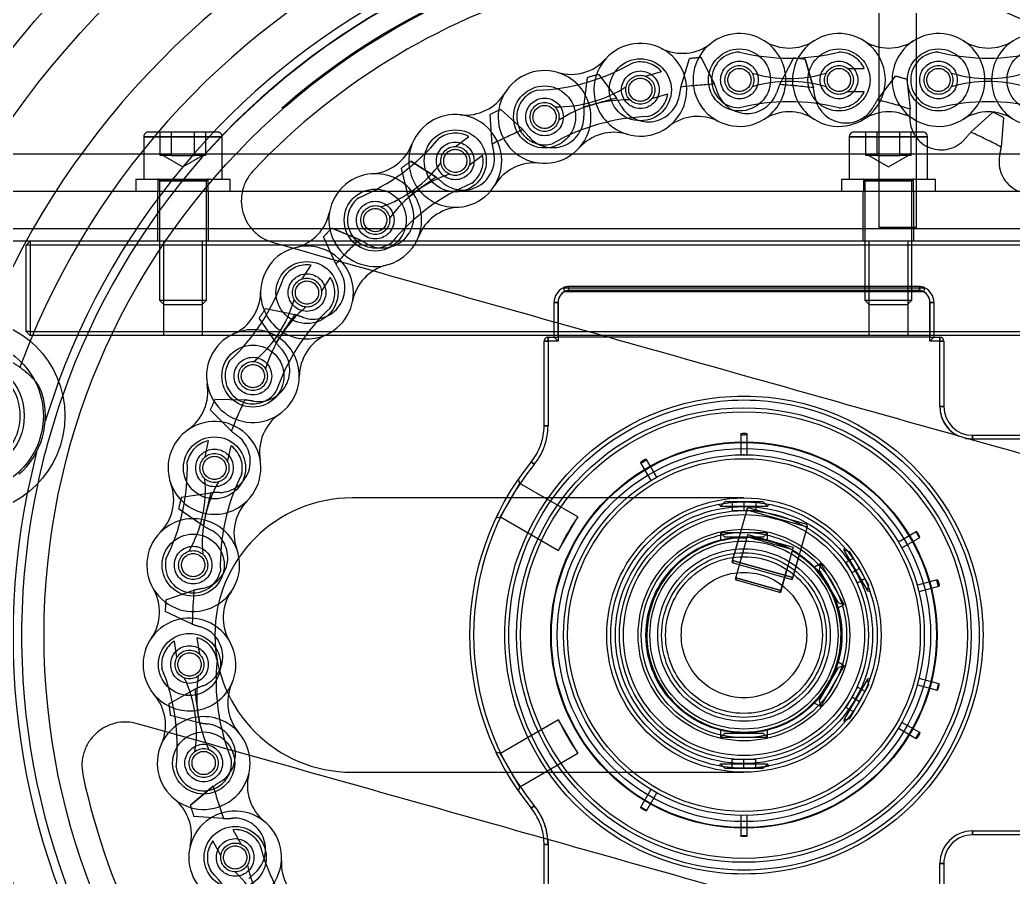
# Model space of a CAD drawing. Header units: metres. Extents: x 0 to 63075, y 0 to 44550.
# Drawn here: x 35601.6 to 35728.3, y 35915.4 to 36024.8 of the extents above; entities that cross this region are included whole.
import ezdxf

# ---------------------------------------------------------------- set-up
doc = ezdxf.new("R2010")
doc.units = ezdxf.units.M
doc.header["$LTSCALE"] = 75
doc.linetypes.add('HIDDEN2', pattern=[4.7625, 3.175, -1.5875])
for name, color, linetype in [('SDM', 7, 'Continuous'), ('SL4', 4, 'Continuous'), ('ST1', 7, 'HIDDEN2')]:
    doc.layers.add(name, color=color, linetype=linetype)

# ---------------------------------------------------------------- blocks, each defined once
blk = doc.blocks.new('A$C6e6623c1')
at = {"layer": 'SL4'}
for p, q in [((226.19, 1686.95), (226.19, 1681.55)), ((231.19, 1686.95), (226.19, 1686.95)), ((226.79, 1687.55), (231.19, 1687.55)), ((231.19, 1687.55), (235.59, 1687.55)), ((236.19, 1686.95), (231.19, 1686.95)), ((236.19, 1681.55), (236.19, 1686.95)), ((226.19, 1684.71), (152.21, 1684.71)), ((273.31, 1684.71), (236.19, 1684.71)), ((225.19, 1681.55), (225.19, 1679.95)), ((225.19, 1681.55), (231.19, 1681.55)), ((231.19, 1681.55), (237.19, 1681.55)), ((237.19, 1679.95), (237.19, 1681.55)), ((277.79, 1679.95), (148.78, 1679.95)), ((281.64, 1675.19), (150.01, 1675.19)), ((282.81, 1673.6), (152.65, 1673.6)), ((283.17, 1673.1), (153.91, 1673.1)), ((189.74, 1667.67), (235.79, 1667.67)), ((189.74, 1667.67), (189.74, 1667.67)), ((235.21, 1667.83), (190.3, 1667.83)), ((235.21, 1667.83), (190.32, 1667.83)), ((190.32, 1667.83), (190.32, 1667.83)), ((235.21, 1667.83), (235.21, 1667.83)), ((235.79, 1667.67), (235.78, 1667.67)), ((235.67, 1667.17), (189.86, 1667.17)), ((188.54, 1665.81), (189.04, 1665.81)), ((188.54, 1663.33), (188.54, 1665.81)), ((189.04, 1665.81), (189.04, 1663.19)), ((236.49, 1660.85), (236.49, 1665.81)), ((236.99, 1665.81), (236.49, 1665.81)), ((236.99, 1665.81), (236.99, 1661.35)), ((236.99, 1661.35), (236.49, 1660.85)), ((236.99, 1662.1), (289.77, 1662.1)), ((290.02, 1661.6), (236.99, 1661.6)), ((236.99, 1661.35), (237.76, 1661.35)), ((237.76, 1661.35), (237.76, 1660.85)), ((237.76, 1660.85), (236.49, 1660.85)), ((237.76, 1652.5), (237.76, 1660.85)), ((238.26, 1660.85), (237.76, 1660.85)), ((238.26, 1660.85), (238.26, 1652.5)), ((238.26, 1652.5), (237.76, 1652.5)), ((241.91, 1648.85), (274.26, 1648.85)), ((241.91, 1648.85), (241.91, 1648.35)), ((274.26, 1648.35), (241.91, 1648.35)), ((187.74, 1597.29), (187.76, 1596.64)), ((187.26, 1585.85), (187.26, 1596.64)), ((187.76, 1596.64), (187.26, 1596.64)), ((187.76, 1596.64), (187.76, 1585.85))]:
    blk.add_line(p, q, dxfattribs=at)
at = {"layer": 'SL4', "flags": 128}
blk.add_lwpolyline([(187.26, 1596.64), (187.24, 1597.26), (187.22, 1597.47)], dxfattribs=at)
at = {"layer": 'SL4'}
for centre, radius in [((212.76, 1623.35), 125), ((212.76, 1623.35), 123.91), ((212.76, 1623.35), 122.78), ((212.76, 1623.35), 119.69), ((212.76, 1623.35), 89.29), ((113.63, 1651.32), 12.5), ((212.76, 1623.35), 22.5)]:
    blk.add_circle(centre, radius, dxfattribs=at)
for centre, radius, start, end in [((212.76, 1623.35), 104.46, 171.1062, 157.3841), ((212.76, 1623.35), 98.5, 170.8826, 157.6077), ((212.76, 1623.35), 93.24, 168.8095, 159.6808), ((212.76, 1623.35), 92.15, 74.2451, 160.5972), ((212.76, 1623.35), 92.15, 167.893, 74.2451), ((212.76, 1623.35), 86.21, 11.9174, 136.5729), ((226.79, 1686.95), 0.6, 90, 180), ((235.59, 1686.95), 0.6, 0, 90), ((190.58, 1665.81), 2.04, 114.2281, 180), ((190.58, 1665.81), 2.04, 97.3733, 114.2281), ((234.95, 1665.81), 2.04, 65.7719, 82.6267), ((234.95, 1665.81), 2.04, 0, 65.7719), ((190.58, 1665.81), 1.54, 117.9755, 180), ((234.95, 1665.81), 1.54, 0, 62.0245), ((237.76, 1660.85), 0.5, 0, 90), ((241.91, 1652.5), 4.15, 180, 244.9826), ((241.91, 1652.5), 3.65, 180, 270), ((212.76, 1623.35), 86.21, 191.9174, 316.5729)]:
    blk.add_arc(centre, radius, start, end, dxfattribs=at)
for points, knots in [([(150.15, 1682.61), (149.85, 1682.24), (149.25, 1681.5), (148.74, 1680.14), (148.57, 1678.71), (148.78, 1677.29), (149.34, 1675.96), (150.21, 1674.83), (151.34, 1673.93), (152.24, 1673.61), (152.68, 1673.45)], [0, 0, 0, 0, 0.125039, 0.250083, 0.37513, 0.500179, 0.625205, 0.750209, 0.875377, 1, 1, 1, 1]), ([(152.68, 1673.45), (158.39, 1671.83), (169.82, 1668.61), (186.98, 1663.77), (204.17, 1658.92), (221.42, 1654.05), (238.67, 1649.19), (255.87, 1644.33), (273.03, 1639.49), (284.45, 1636.27), (290.17, 1634.66)], [0, 0, 0, 0, 0.124879, 0.249755, 0.374717, 0.499956, 0.625212, 0.750198, 0.875098, 1, 1, 1, 1]), ([(189.74, 1667.67), (189.74, 1667.66), (189.74, 1667.65), (189.76, 1667.56), (189.79, 1667.43), (189.82, 1667.3), (189.85, 1667.21), (189.85, 1667.17), (189.86, 1667.17)], [0, 0, 0, 0, 0.2127494, 0.4254248, 0.6401954, 0.859685, 0.9915898, 1, 1, 1, 1]), ([(235.79, 1667.67), (235.78, 1667.66), (235.78, 1667.65), (235.76, 1667.56), (235.73, 1667.43), (235.7, 1667.3), (235.68, 1667.21), (235.67, 1667.17), (235.67, 1667.17)], [0, 0, 0, 0, 0.2127494, 0.4254248, 0.6401954, 0.859685, 0.9915898, 1, 1, 1, 1]), ([(135.36, 1612.04), (134.89, 1612.14), (133.96, 1612.33), (132.53, 1612.15), (131.19, 1611.64), (130.02, 1610.8), (129.1, 1609.7), (128.5, 1608.39), (128.22, 1606.97), (128.35, 1606.02), (128.41, 1605.55)], [0, 0, 0, 0, 0.124882, 0.250059, 0.375242, 0.500121, 0.625145, 0.750171, 0.87515, 1, 1, 1, 1]), ([(272.84, 1573.25), (267.13, 1574.87), (255.71, 1578.09), (238.55, 1582.93), (221.36, 1587.78), (204.11, 1592.65), (186.85, 1597.51), (169.66, 1602.37), (152.5, 1607.21), (141.07, 1610.43), (135.36, 1612.04)], [0, 0, 0, 0, 0.1248794, 0.2497552, 0.3747174, 0.4999557, 0.6252115, 0.7501984, 0.8750981, 1, 1, 1, 1])]:
    blk.add_open_spline(points, degree=3, knots=knots, dxfattribs=at)
at = {"layer": 'ST1'}
for p, q in [((230, 1675.35), (230, 1720.59)), ((234.76, 1675.35), (234.76, 1720.59)), ((204.7, 1693.29), (205.81, 1696.92)), ((207.31, 1697.05), (209.01, 1693.65)), ((209.01, 1693.65), (207.31, 1697.05)), ((217.32, 1693.6), (219.06, 1696.98)), ((220.55, 1696.84), (221.62, 1693.19)), ((221.62, 1693.19), (220.55, 1696.84)), ((225.98, 1695.67), (228.11, 1695.67)), ((192.34, 1690.72), (192.79, 1694.5)), ((194.23, 1694.89), (196.51, 1691.85)), ((200.2, 1694.67), (202.24, 1695.25)), ((229.79, 1691.66), (232.11, 1694.67)), ((233.55, 1694.27), (233.95, 1690.49)), ((201.01, 1691.83), (203.05, 1692.41)), ((225.98, 1692.71), (228.11, 1692.71)), ((180.64, 1686), (180.4, 1689.79)), ((181.76, 1690.43), (184.54, 1687.85)), ((184.54, 1687.85), (181.76, 1690.43)), ((241.71, 1687.52), (244.53, 1690.07)), ((245.88, 1689.42), (245.59, 1685.63)), ((136.19, 1686.95), (136.19, 1681.55)), ((136.21, 1686.95), (146.18, 1686.95)), ((146.18, 1686.95), (136.21, 1686.95)), ((136.79, 1687.55), (141.19, 1687.55)), ((138.3, 1684.55), (138.3, 1687.55)), ((139.74, 1684.55), (139.74, 1687.55)), ((141.19, 1687.55), (145.59, 1687.55)), ((142.64, 1684.55), (142.64, 1687.55)), ((144.09, 1684.55), (144.09, 1687.55)), ((146.19, 1681.55), (146.19, 1686.95)), ((175.94, 1685.71), (177.65, 1686.97)), ((226.19, 1686.95), (236.19, 1686.95)), ((226.21, 1686.95), (236.18, 1686.95)), ((228.3, 1684.55), (228.3, 1687.55)), ((229.74, 1684.55), (229.74, 1687.55)), ((232.64, 1684.55), (232.64, 1687.55)), ((234.09, 1684.55), (234.09, 1687.55)), ((381.19, 1684.71), (81.19, 1684.71)), ((152.21, 1684.71), (103.86, 1684.71)), ((139.02, 1684.55), (138.3, 1684.55)), ((138.68, 1684.55), (141.19, 1683.1)), ((139.74, 1684.55), (139.02, 1684.55)), ((139.74, 1684.55), (141.19, 1684.55)), ((141.19, 1684.55), (142.64, 1684.55)), ((141.19, 1683.1), (143.7, 1684.55)), ((143.37, 1684.55), (142.64, 1684.55)), ((144.09, 1684.55), (143.37, 1684.55)), ((177.7, 1683.33), (179.4, 1684.59)), ((236.19, 1684.71), (226.19, 1684.71)), ((229.02, 1684.55), (228.3, 1684.55)), ((228.68, 1684.55), (231.19, 1683.1)), ((229.74, 1684.55), (229.02, 1684.55)), ((229.74, 1684.55), (231.19, 1684.55)), ((231.19, 1684.55), (232.64, 1684.55)), ((231.19, 1683.1), (233.7, 1684.55)), ((233.37, 1684.55), (232.64, 1684.55)), ((234.09, 1684.55), (233.37, 1684.55)), ((169.97, 1679.25), (169.06, 1682.94)), ((170.28, 1683.82), (173.48, 1681.77)), ((173.48, 1681.77), (170.28, 1683.82)), ((135.19, 1681.55), (141.19, 1681.55)), ((135.19, 1681.55), (135.19, 1679.95)), ((137.99, 1681.55), (137.99, 1679.95)), ((138.19, 1681.3), (138.19, 1666.1)), ((144.15, 1681.3), (138.24, 1681.3)), ((138.24, 1681.3), (144.15, 1681.3)), ((141.19, 1681.55), (147.19, 1681.55)), ((144.19, 1666.1), (144.19, 1681.3)), ((144.39, 1679.95), (144.39, 1681.55)), ((147.19, 1679.95), (147.19, 1681.55)), ((227.99, 1681.55), (227.99, 1679.95)), ((228.19, 1681.3), (228.19, 1666.1)), ((234.15, 1681.3), (228.24, 1681.3)), ((228.24, 1681.3), (234.15, 1681.3)), ((234.19, 1666.1), (234.19, 1681.3)), ((234.39, 1679.95), (234.39, 1681.55)), ((148.78, 1679.95), (101.31, 1679.95)), ((137.94, 1679.95), (137.94, 1673.6)), ((144.44, 1673.6), (144.44, 1679.95)), ((227.94, 1679.95), (227.94, 1673.6)), ((234.44, 1673.6), (234.44, 1679.95)), ((160.16, 1675.26), (163.68, 1673.82)), ((163.68, 1673.82), (160.16, 1675.26)), ((234.76, 1675.35), (230, 1675.35)), ((378.19, 1675.19), (91.19, 1675.19)), ((150.01, 1675.19), (99.02, 1675.19)), ((160.68, 1670.71), (159.12, 1674.18)), ((152.65, 1673.6), (98.31, 1673.6)), ((121.69, 1673.6), (121.19, 1673.1)), ((121.69, 1673.1), (121.19, 1673.1)), ((121.19, 1662.1), (121.19, 1673.1)), ((121.69, 1673.6), (121.69, 1673.1)), ((153.91, 1673.1), (121.69, 1673.1)), ((121.69, 1673.1), (121.69, 1662.1)), ((138.69, 1673.6), (138.69, 1661.6)), ((143.69, 1661.6), (143.69, 1673.6)), ((228.69, 1673.6), (228.69, 1661.6)), ((233.69, 1661.6), (233.69, 1673.6)), ((156.38, 1668.79), (157.53, 1670.57)), ((158.86, 1667.19), (160.01, 1668.97)), ((235.21, 1667.83), (190.32, 1667.83)), ((235.67, 1667.17), (189.86, 1667.17)), ((190.38, 1667.33), (235.14, 1667.33)), ((235.14, 1667.33), (190.38, 1667.33)), ((190.38, 1667.33), (235.14, 1667.33)), ((138.19, 1666.1), (141.19, 1666.1)), ((138.19, 1666.1), (138.75, 1665.55)), ((138.75, 1665.55), (141.19, 1665.55)), ((141.19, 1666.1), (144.19, 1666.1)), ((141.19, 1665.55), (143.64, 1665.55)), ((143.64, 1665.55), (144.19, 1666.1)), ((188.54, 1665.81), (189.04, 1665.81)), ((188.54, 1665.81), (189.04, 1665.81)), ((189.04, 1665.81), (188.54, 1665.81)), ((189.04, 1665.81), (188.54, 1665.81)), ((188.54, 1665.81), (189.04, 1665.81)), ((189.04, 1665.81), (188.54, 1665.81)), ((189.04, 1665.81), (188.54, 1665.81)), ((189.04, 1665.81), (189.04, 1660.85)), ((189.04, 1661.35), (189.04, 1665.81)), ((228.19, 1666.1), (231.19, 1666.1)), ((228.19, 1666.1), (228.75, 1665.55)), ((228.75, 1665.55), (231.19, 1665.55)), ((231.19, 1666.1), (234.19, 1666.1)), ((231.19, 1665.55), (233.64, 1665.55)), ((233.64, 1665.55), (234.19, 1666.1)), ((236.49, 1660.85), (236.49, 1665.81)), ((236.99, 1665.81), (236.49, 1665.81)), ((236.99, 1665.81), (236.49, 1665.81)), ((236.49, 1665.81), (236.49, 1661.35)), ((236.49, 1665.81), (236.99, 1665.81)), ((236.49, 1665.81), (236.99, 1665.81)), ((236.99, 1665.81), (236.49, 1665.81)), ((236.49, 1665.81), (236.99, 1665.81)), ((236.49, 1665.81), (236.99, 1665.81)), ((151.74, 1665.03), (155.46, 1664.24)), ((153.06, 1660.65), (150.91, 1663.79)), ((188.54, 1661.35), (188.54, 1663.33)), ((189.04, 1663.19), (189.04, 1660.85)), ((121.19, 1662.1), (121.69, 1661.6)), ((121.69, 1662.1), (121.19, 1662.1)), ((121.69, 1662.1), (236.99, 1662.1)), ((121.69, 1662.1), (121.69, 1661.6)), ((236.99, 1661.6), (121.69, 1661.6)), ((187.76, 1661.35), (187.76, 1660.85)), ((187.76, 1660.85), (187.76, 1661.35)), ((187.76, 1661.35), (188.54, 1661.35)), ((187.76, 1661.35), (187.76, 1660.85)), ((187.76, 1660.85), (187.76, 1661.35)), ((188.54, 1661.35), (189.04, 1660.85)), ((188.54, 1661.35), (189.04, 1661.35)), ((236.49, 1661.35), (189.04, 1661.35)), ((236.49, 1661.35), (236.99, 1661.35)), ((237.76, 1661.35), (237.76, 1660.85)), ((237.76, 1660.85), (237.76, 1661.35)), ((237.76, 1660.85), (237.76, 1661.35)), ((121.69, 1660.87), (120.38, 1657.53)), ((187.26, 1660.85), (187.76, 1660.85)), ((187.76, 1660.85), (187.26, 1660.85)), ((187.26, 1660.85), (187.76, 1660.85)), ((187.26, 1650.06), (187.26, 1660.85)), ((187.76, 1660.85), (187.26, 1660.85)), ((187.76, 1660.85), (187.76, 1650.06)), ((189.04, 1660.85), (187.76, 1660.85)), ((237.76, 1660.85), (236.49, 1660.85)), ((237.76, 1652.5), (237.76, 1660.85)), ((238.26, 1660.85), (237.76, 1660.85)), ((237.76, 1660.85), (238.26, 1660.85)), ((237.76, 1660.85), (238.26, 1660.85)), ((125.33, 1655.73), (123.61, 1650.64)), ((145.28, 1653.47), (149.08, 1653.36)), ((238.26, 1652.5), (237.76, 1652.5)), ((237.76, 1652.5), (238.26, 1652.5)), ((237.76, 1652.5), (238.26, 1652.5)), ((147.36, 1649.39), (144.68, 1652.09)), ((187.26, 1650.06), (187.76, 1650.06)), ((187.76, 1650.06), (187.26, 1650.06)), ((187.26, 1650.06), (187.76, 1650.06)), ((187.76, 1650.06), (187.26, 1650.06)), ((212.34, 1648.99), (212.34, 1646.33)), ((213.19, 1646.36), (213.19, 1648.99)), ((241.91, 1648.85), (241.91, 1648.35)), ((241.91, 1648.35), (241.91, 1648.85)), ((241.91, 1648.35), (241.91, 1648.85)), ((144.01, 1646.08), (144.46, 1648.16)), ((146.89, 1645.45), (147.35, 1647.52)), ((274.26, 1648.35), (241.91, 1648.35)), ((122.49, 1646.68), (121.3, 1641.44)), ((212.79, 1646.36), (212.67, 1646.36)), ((185.62, 1645.45), (186.01, 1645.14)), ((186.01, 1645.14), (185.62, 1645.45)), ((185.62, 1645.45), (186.01, 1645.14)), ((186.01, 1645.14), (185.62, 1645.45)), ((199.58, 1645.34), (200.89, 1643.06)), ((201.63, 1643.49), (200.31, 1645.77)), ((182.92, 1640.58), (184.15, 1642.71)), ((184.15, 1642.71), (184, 1643.26)), ((191.58, 1638.42), (184.15, 1642.71)), ((140.98, 1640.93), (144.74, 1641.5)), ((212.76, 1640.85), (162.76, 1640.85)), ((181.69, 1638.45), (182.92, 1640.58)), ((209.54, 1640.03), (209.76, 1639.81)), ((210.3, 1640.35), (209.76, 1639.81)), ((209.76, 1639.81), (215.76, 1639.81)), ((215.22, 1640.35), (210.3, 1640.35)), ((211.26, 1640.35), (211.26, 1639.23)), ((212.76, 1640.35), (212.76, 1639.23)), ((214.26, 1640.35), (214.26, 1639.23)), ((215.76, 1639.81), (215.22, 1640.35)), ((215.76, 1639.81), (215.97, 1640.02)), ((143.76, 1637.3), (140.64, 1639.47)), ((213.12, 1639.35), (211.22, 1632.62)), ((211.26, 1639.23), (212.76, 1639.23)), ((212.76, 1639.23), (214.26, 1639.23)), ((213.12, 1639.35), (213.13, 1639.4)), ((213.12, 1639.35), (220.82, 1637.18)), ((213.44, 1639.57), (220.66, 1637.54)), ((181.14, 1638.3), (181.69, 1638.45)), ((181.69, 1638.45), (189.12, 1634.16)), ((189.12, 1634.16), (191.58, 1638.42)), ((215.76, 1636.39), (209.76, 1636.39)), ((209.76, 1636.39), (210.3, 1635.85)), ((209.76, 1636.39), (209.76, 1635.48)), ((213.27, 1636.19), (213.19, 1635.91)), ((213.27, 1636.19), (219.04, 1634.57)), ((215.22, 1635.85), (215.76, 1636.39)), ((215.76, 1635.49), (215.76, 1636.39)), ((220.82, 1637.18), (218.92, 1630.44)), ((220.83, 1637.23), (220.82, 1637.18)), ((234.75, 1636.54), (232.47, 1635.22)), ((215.22, 1635.85), (210.3, 1635.85)), ((211.29, 1632.86), (212.13, 1635.83)), ((212.47, 1633.35), (213.14, 1635.72)), ((213.14, 1635.72), (213.19, 1635.91)), ((213.19, 1635.91), (214.08, 1635.65)), ((232.9, 1634.49), (235.18, 1635.8)), ((218.07, 1634.53), (218.96, 1634.28)), ((218.91, 1634.09), (218.24, 1631.72)), ((218.96, 1634.28), (218.91, 1634.09)), ((219.04, 1634.57), (218.96, 1634.28)), ((218.99, 1630.69), (219.83, 1633.66)), ((225.59, 1634.47), (225.52, 1634.18)), ((225.52, 1634.18), (228.52, 1628.98)), ((226.26, 1633.98), (225.52, 1634.18)), ((228.71, 1629.72), (226.26, 1633.98)), ((211.22, 1632.62), (218.92, 1630.44)), ((218.99, 1630.69), (211.29, 1632.86)), ((211.29, 1632.86), (218.99, 1630.69)), ((218.99, 1630.69), (211.29, 1632.86)), ((211.29, 1632.86), (218.99, 1630.69)), ((212.42, 1633.18), (211.64, 1630.42)), ((211.71, 1630.66), (212.47, 1633.35)), ((222.56, 1632.47), (221.78, 1632.02)), ((222.56, 1632.47), (222.36, 1631.73)), ((225.56, 1627.27), (222.56, 1632.47)), ((226.73, 1633.15), (225.76, 1632.59)), ((225.76, 1632.59), (226.51, 1631.29)), ((218.19, 1631.55), (217.41, 1628.79)), ((217.48, 1629.03), (218.24, 1631.72)), ((224.82, 1627.47), (222.36, 1631.73)), ((227.48, 1631.85), (226.51, 1631.29)), ((226.51, 1631.29), (227.26, 1629.99)), ((211.64, 1630.42), (217.41, 1628.79)), ((217.48, 1629.03), (211.71, 1630.66)), ((211.71, 1630.66), (217.48, 1629.03)), ((228.23, 1630.55), (227.26, 1629.99)), ((228.52, 1628.98), (228.71, 1629.72)), ((237.42, 1630.4), (234.88, 1629.72)), ((139, 1627.83), (142.59, 1629.06)), ((228.52, 1628.98), (228.81, 1628.9)), ((235.1, 1628.89), (237.64, 1629.58)), ((224.77, 1626.82), (225.56, 1627.27)), ((224.82, 1627.47), (225.56, 1627.27)), ((142.38, 1624.75), (138.92, 1626.34)), ((140.4, 1620.47), (140.1, 1622.58)), ((143.33, 1620.89), (143.02, 1623)), ((225.56, 1619.43), (224.77, 1619.88)), ((222.36, 1614.97), (224.82, 1619.23)), ((222.56, 1614.23), (225.56, 1619.43)), ((225.56, 1619.43), (224.82, 1619.23)), ((228.52, 1617.72), (225.52, 1612.52)), ((226.26, 1612.72), (228.71, 1616.98)), ((228.81, 1617.8), (228.52, 1617.72)), ((228.71, 1616.98), (228.52, 1617.72)), ((234.88, 1616.98), (237.42, 1616.3)), ((237.64, 1617.12), (235.1, 1617.81)), ((139.38, 1614.59), (142.7, 1616.44)), ((227.26, 1616.71), (226.51, 1615.41)), ((228.23, 1616.15), (227.26, 1616.71)), ((221.78, 1614.68), (222.56, 1614.23)), ((222.36, 1614.97), (222.56, 1614.23)), ((226.51, 1615.41), (225.76, 1614.11)), ((227.48, 1614.85), (226.51, 1615.41)), ((226.73, 1613.55), (225.76, 1614.11)), ((143.26, 1612.16), (139.58, 1613.1)), ((189.12, 1612.54), (181.69, 1608.25)), ((191.58, 1608.28), (189.12, 1612.54)), ((225.52, 1612.52), (226.26, 1612.72)), ((225.52, 1612.52), (225.59, 1612.23)), ((235.18, 1610.9), (232.9, 1612.21)), ((209.76, 1611.22), (209.76, 1610.31)), ((210.3, 1610.85), (209.76, 1610.31)), ((210.3, 1610.85), (215.22, 1610.85)), ((215.76, 1610.31), (215.22, 1610.85)), ((215.76, 1610.31), (215.76, 1611.21)), ((232.47, 1611.48), (234.75, 1610.16)), ((209.76, 1610.31), (215.76, 1610.31)), ((181.69, 1608.25), (181.14, 1608.4)), ((184.15, 1603.99), (181.69, 1608.25)), ((184.15, 1603.99), (191.58, 1608.28)), ((209.76, 1606.89), (209.54, 1606.67)), ((215.76, 1606.89), (209.76, 1606.89)), ((209.76, 1606.89), (210.3, 1606.35)), ((212.76, 1607.47), (211.26, 1607.47)), ((211.26, 1606.35), (211.26, 1607.47)), ((214.26, 1607.47), (212.76, 1607.47)), ((212.76, 1606.35), (212.76, 1607.47)), ((214.26, 1606.35), (214.26, 1607.47)), ((215.22, 1606.35), (215.76, 1606.89)), ((215.97, 1606.68), (215.76, 1606.89)), ((162.76, 1605.85), (212.76, 1605.85)), ((210.3, 1606.35), (215.22, 1606.35)), ((142.13, 1601.63), (145.06, 1604.05)), ((145.06, 1604.05), (142.13, 1601.63)), ((184, 1603.44), (184.15, 1603.99)), ((200.89, 1603.64), (199.58, 1601.36)), ((200.31, 1600.93), (201.63, 1603.21)), ((186.01, 1601.56), (185.62, 1601.25)), ((185.62, 1601.25), (186.01, 1601.56)), ((186.01, 1601.56), (185.62, 1601.25)), ((185.62, 1601.25), (186.01, 1601.56)), ((146.37, 1599.93), (142.58, 1600.2)), ((212.34, 1600.37), (212.34, 1597.71)), ((213.19, 1597.71), (213.19, 1600.34)), ((148.62, 1596.65), (147.59, 1598.51)), ((241.91, 1598.35), (274.26, 1598.35)), ((241.91, 1598.35), (241.91, 1597.85)), ((241.91, 1597.85), (241.91, 1598.35)), ((241.91, 1598.35), (241.91, 1597.85)), ((241.91, 1597.85), (241.91, 1598.35)), ((146.03, 1595.23), (145.01, 1597.09)), ((274.26, 1597.85), (241.91, 1597.85)), ((187.76, 1596.64), (187.26, 1596.64)), ((187.26, 1596.64), (187.76, 1596.64)), ((187.26, 1596.64), (187.76, 1596.64)), ((187.76, 1596.64), (187.76, 1585.85)), ((237.76, 1585.85), (237.76, 1594.2)), ((237.76, 1594.2), (238.26, 1594.2)), ((238.26, 1594.2), (237.76, 1594.2)), ((237.76, 1594.2), (238.26, 1594.2)), ((238.26, 1594.2), (237.76, 1594.2)), ((238.26, 1594.2), (238.26, 1585.85))]:
    blk.add_line(p, q, dxfattribs=at)
at = {"layer": 'ST1', "flags": 128}
for points in [[(241.91, 1648.35), (241.1, 1648.43), (240.9, 1648.48)], [(241.91, 1648.35), (241.1, 1648.43), (240.9, 1648.48)], [(241.08, 1648.44), (241.1, 1648.43), (241.91, 1648.35)], [(241.08, 1648.44), (241.1, 1648.43), (241.91, 1648.35)]]:
    blk.add_lwpolyline(points, dxfattribs=at)
at = {"layer": 'ST1'}
for centre, radius in [((212.76, 1623.35), 114.33), ((212.76, 1623.35), 92.13), ((212.76, 1623.35), 89.45), ((212.18, 1694.19), 3.96), ((224.88, 1694.19), 3.96), ((237.58, 1694.19), 3.96), ((250.28, 1694.19), 3.96), ((199.54, 1692.94), 3.96), ((212.18, 1694.19), 2.4), ((212.18, 1694.19), 1.84), ((212.18, 1694.19), 1.48), ((224.88, 1694.19), 2.4), ((224.88, 1694.19), 1.84), ((224.88, 1694.19), 1.48), ((237.58, 1694.19), 2.4), ((237.58, 1694.19), 1.84), ((237.58, 1694.19), 1.48), ((199.54, 1692.94), 2.4), ((199.54, 1692.94), 1.85), ((199.54, 1692.94), 1.48), ((187.32, 1689.47), 3.96), ((187.32, 1689.47), 2.4), ((187.32, 1689.47), 1.85), ((187.32, 1689.47), 1.48), ((175.93, 1683.86), 3.96), ((175.93, 1683.86), 2.4), ((175.93, 1683.86), 1.85), ((175.93, 1683.86), 1.48), ((165.72, 1676.31), 3.96), ((165.72, 1676.31), 2.4), ((165.72, 1676.31), 1.84), ((165.72, 1676.31), 1.48), ((157.01, 1667.06), 3.96), ((157.01, 1667.06), 2.4), ((157.01, 1667.06), 1.85), ((157.01, 1667.06), 1.48), ((113.63, 1651.32), 9.75), ((150.11, 1656.4), 3.96), ((150.11, 1656.4), 2.4), ((113.63, 1651.32), 7.31), ((150.11, 1656.4), 1.85), ((150.11, 1656.4), 1.48), ((212.76, 1623.35), 30.5), ((212.76, 1623.35), 30.5), ((212.76, 1623.35), 30.5), ((212.76, 1623.35), 30.5), ((212.76, 1623.35), 30), ((212.76, 1623.35), 29), ((212.76, 1623.35), 28.5), ((145.21, 1644.68), 3.96), ((212.76, 1623.35), 24.65), ((212.76, 1623.35), 24.57), ((145.21, 1644.68), 2.4), ((145.21, 1644.68), 1.85), ((145.21, 1644.68), 1.48), ((212.76, 1623.35), 23.81), ((212.76, 1623.35), 23.81), ((212.76, 1623.35), 23.81), ((212.76, 1623.35), 23.81), ((212.76, 1623.35), 23.01), ((212.76, 1623.35), 17.5), ((212.76, 1623.35), 17), ((212.76, 1623.35), 16.4), ((212.76, 1623.35), 15.88), ((212.76, 1623.35), 15.38), ((142.49, 1632.28), 3.96), ((212.76, 1623.35), 13.5), ((212.76, 1623.35), 13.5), ((212.76, 1623.35), 13.1), ((212.76, 1623.35), 13.1), ((212.76, 1623.35), 13.1), ((212.76, 1623.35), 13.1), ((212.76, 1623.35), 12.5), ((212.76, 1623.35), 12), ((142.49, 1632.28), 2.4), ((142.49, 1632.28), 1.85), ((142.49, 1632.28), 1.48), ((212.76, 1623.35), 11), ((212.76, 1623.35), 10.5), ((212.76, 1623.35), 10), ((212.76, 1623.35), 8), ((142.02, 1619.59), 3.96), ((142.02, 1619.59), 2.4), ((142.02, 1619.59), 1.84), ((142.02, 1619.59), 1.48), ((143.83, 1607.02), 3.96), ((143.83, 1607.02), 2.4), ((143.83, 1607.02), 1.85), ((143.83, 1607.02), 1.48), ((147.85, 1594.97), 3.96), ((147.85, 1594.97), 2.4), ((147.85, 1594.97), 1.84), ((147.85, 1594.97), 1.48)]:
    blk.add_circle(centre, radius, dxfattribs=at)
for centre, radius, start, end in [((212.18, 1694.19), 5.92, 57.5776, 302.4442), ((224.88, 1694.19), 5.92, 237.5776, 122.4442), ((237.58, 1694.19), 5.92, 57.5667, 302.4333), ((250.28, 1694.19), 5.92, 237.5667, 122.4333), ((199.54, 1692.94), 5.92, 253.4684, 138.3351), ((204.88, 1703.51), 5.92, 243.1828, 308.0494), ((218.53, 1704.18), 5.92, 237.5776, 302.4442), ((212.18, 1694.19), 5.92, 302.4442, 57.5776), ((224.88, 1694.19), 5.92, 122.4442, 237.5776), ((231.23, 1704.18), 5.92, 237.5667, 302.4333), ((243.93, 1704.18), 5.92, 237.5667, 302.4333), ((237.58, 1694.19), 5.92, 302.4332, 57.5668), ((250.28, 1694.19), 5.92, 122.4332, 237.5668), ((190.69, 1700.82), 5.92, 253.4684, 318.3351), ((199.54, 1692.94), 5.92, 138.3351, 253.4684), ((212.76, 1623.35), 73.9, 94.2351, 95.398), ((212.18, 1694.19), 3.55, 90.0109, 270.0109), ((218.52, 1723.29), 26.32, 256.0511, 283.9708), ((212.76, 1623.35), 73.9, 83.9493, 85.1123), ((224.88, 1694.19), 3.55, 24.5643, 90.0109), ((237.58, 1694.19), 3.55, 90, 270), ((243.93, 1723.29), 26.32, 256.0401, 283.9599), ((185.46, 1719.19), 26.32, 271.9419, 299.8616), ((199.54, 1692.94), 3.55, 40.4551, 105.9017), ((187.32, 1689.47), 5.92, 73.4684, 318.3351), ((187.32, 1689.47), 5.92, 318.335, 73.4685), ((212.76, 1623.35), 73.9, 104.5208, 105.6838), ((218.52, 1710.54), 16.17, 253.0039, 287.0179), ((212.76, 1623.35), 73.9, 73.6636, 74.8266), ((243.93, 1710.54), 16.17, 252.993, 287.007), ((188.95, 1706.93), 16.17, 268.8947, 302.9087), ((225.18, 1689.03), 20.92, 168.2486, 171.4259), ((212.76, 1623.35), 70.4, 93.0582, 96.5749), ((189.53, 1686.02), 20.92, 18.2072, 21.3845), ((218.53, 1677.84), 16.17, 73.0039, 107.0179), ((236.71, 1685.75), 20.92, 157.9629, 161.1402), ((212.76, 1623.35), 70.4, 82.7725, 86.2892), ((201.09, 1689.16), 20.92, 7.9215, 11.0988), ((243.93, 1677.84), 16.17, 72.993, 107.007), ((177.22, 1695.63), 5.92, 263.7541, 328.6207), ((187.32, 1689.47), 3.55, 105.9017, 285.9017), ((212.76, 1623.35), 70.4, 103.3439, 106.8606), ((178.71, 1680.87), 20.92, 28.4929, 31.6702), ((200.56, 1692.85), 4, 210.0294, 349.8894), ((199.54, 1692.94), 3.55, 285.9017, 351.3484), ((213.16, 1693.91), 4, 199.7437, 339.6037), ((225.76, 1692.7), 4, 189.458, 329.3179), ((224.88, 1694.19), 3.55, 270.0109, 335.4575), ((197.91, 1675.48), 16.17, 88.8947, 122.9087), ((213.26, 1690.19), 20.92, 178.5343, 181.7116), ((218.53, 1665.09), 26.32, 76.0511, 103.9708), ((247.47, 1680.47), 20.92, 147.6772, 150.8545), ((212.76, 1623.35), 70.4, 72.4868, 76.0035), ((213.03, 1690.19), 20.92, 357.6358, 0.8131), ((243.93, 1665.09), 26.32, 76.0401, 103.9599), ((175.93, 1683.86), 5.92, 274.0397, 158.9063), ((212.76, 1623.35), 73.9, 114.8065, 115.9695), ((188.35, 1689.55), 4, 220.3152, 0.1751), ((201.4, 1663.22), 26.32, 91.9419, 119.8616), ((206.84, 1683.62), 5.92, 63.1828, 128.0494), ((218.53, 1684.2), 5.92, 57.5776, 122.4442), ((231.23, 1684.2), 5.92, 57.5667, 122.4333), ((237.93, 1689.27), 4, 179.1723, 319.0322), ((243.93, 1684.2), 5.92, 57.5667, 122.4333), ((212.76, 1623.35), 73.9, 63.3779, 64.5409), ((136.79, 1686.95), 0.6, 90, 180), ((145.59, 1686.95), 0.6, 0, 90), ((153.53, 1703.48), 26.32, 292.5132, 320.4329), ((175.93, 1683.86), 3.55, 61.0264, 126.473), ((212.76, 1623.35), 70.4, 113.6296, 117.1463), ((168.99, 1673.86), 20.92, 38.7786, 41.9559), ((196.17, 1681.59), 5.92, 73.4684, 138.3351), ((257.11, 1673.36), 20.92, 137.3915, 140.5688), ((212.76, 1623.35), 70.4, 62.201, 65.7178), ((164.88, 1688.12), 5.92, 274.0397, 338.9063), ((175.93, 1683.86), 5.92, 158.9063, 274.0398), ((201.31, 1689.2), 20.92, 188.8201, 191.9973), ((224.96, 1689.07), 20.92, 347.3501, 350.5273), ((176.92, 1684.13), 4, 230.6009, 10.4608), ((175.93, 1683.86), 3.55, 306.473, 11.9197), ((249.3, 1683.72), 4, 168.8866, 308.7465), ((161.1, 1693.24), 16.17, 289.466, 323.48), ((212.76, 1623.35), 73.9, 125.0922, 126.2552), ((186.04, 1677.7), 5.92, 83.7541, 148.6207), ((165.72, 1676.31), 5.92, 94.0397, 338.9063), ((165.72, 1676.31), 5.92, 338.9063, 94.0397), ((180.54, 1666.94), 16.17, 109.466, 143.48), ((212.76, 1623.35), 70.4, 123.9153, 127.4321), ((160.67, 1665.23), 20.92, 49.0643, 52.2416), ((137.94, 1681.3), 0.25, 0, 90), ((144.44, 1681.3), 0.25, 90, 180), ((188.12, 1656.69), 26.32, 112.5132, 140.4329), ((227.94, 1681.3), 0.25, 0, 90), ((234.44, 1681.3), 0.25, 90, 180), ((165.72, 1676.31), 3.55, 126.473, 306.473), ((189.74, 1686.1), 20.92, 199.1058, 202.283), ((166.64, 1676.75), 4, 240.8866, 20.7465), ((176.76, 1672.05), 5.92, 94.0397, 158.9063), ((154.09, 1678.53), 5.92, 284.3253, 349.192), ((212.76, 1623.35), 73.9, 135.3779, 136.5409), ((157.01, 1667.06), 5.92, 294.611, 179.4776), ((212.76, 1623.35), 70.4, 134.201, 137.7178), ((154.03, 1655.26), 20.92, 59.3501, 62.5273), ((157.01, 1667.06), 3.55, 81.5976, 147.0443), ((178.91, 1680.98), 20.92, 209.3915, 212.5688), ((168.64, 1664.84), 5.92, 104.3253, 169.192), ((129.15, 1677.56), 26.32, 313.0844, 341.0041), ((157.85, 1667.66), 4, 251.1723, 31.0322), ((157.01, 1667.06), 3.55, 327.0443, 32.4909), ((145.18, 1667.17), 5.92, 294.611, 359.4776), ((157.01, 1667.06), 5.92, 179.4776, 294.6109), ((190.58, 1665.81), 1.54, 97.2757, 180), ((190.58, 1665.81), 1.54, 97.2757, 180), ((190.58, 1665.81), 1.54, 97.2856, 180), ((190.58, 1665.81), 1.54, 97.2757, 180), ((190.58, 1665.81), 1.54, 117.9755, 180), ((190.58, 1665.81), 1.54, 117.9755, 180), ((190.58, 1665.81), 1.54, 117.9755, 180), ((234.95, 1665.81), 1.54, 0, 82.7243), ((234.95, 1665.81), 1.54, 0, 82.7243), ((234.95, 1665.81), 1.54, 0, 82.7144), ((234.95, 1665.81), 1.54, 0, 82.7243), ((234.95, 1665.81), 1.54, 0, 62.0245), ((234.95, 1665.81), 1.54, 0, 62.0245), ((234.95, 1665.81), 1.54, 0, 62.0245), ((139.84, 1670.63), 16.17, 310.0373, 344.0513), ((167.28, 1652.84), 16.17, 130.0373, 164.0513), ((177.98, 1645.9), 26.32, 133.0844, 161.0041), ((212.76, 1623.35), 73.9, 145.6636, 146.8266), ((212.76, 1623.35), 70.4, 144.4868, 148.0035), ((149.28, 1644.26), 20.92, 69.6358, 72.8131), ((150.11, 1656.4), 5.92, 114.611, 359.4776), ((150.11, 1656.4), 5.92, 359.4776, 114.6109), ((161.95, 1656.29), 5.92, 114.611, 179.4776), ((187.76, 1660.85), 0.5, 90, 180), ((169.16, 1674.01), 20.92, 219.6772, 222.8545), ((150.82, 1657.14), 4, 261.458, 41.3179), ((113.63, 1651.32), 6.8, 243.6525, 84.8377), ((150.11, 1656.4), 3.55, 147.0443, 327.0443), ((138.44, 1654.4), 5.92, 304.8966, 9.7632), ((113.63, 1651.32), 10, 311.5054, 16.9848), ((212.76, 1623.35), 92.15, 160.5972, 167.893), ((212.76, 1623.35), 73.9, 155.9493, 157.1123), ((212.76, 1623.35), 70.4, 154.7725, 158.2892), ((146.56, 1632.59), 20.92, 79.9215, 83.0988), ((241.91, 1652.5), 4.15, 180, 244.9826), ((241.91, 1652.5), 4.15, 180, 245.8988), ((241.91, 1652.5), 4.15, 180, 245.8988), ((156.88, 1646.69), 5.92, 124.8966, 189.7632), ((145.21, 1644.68), 5.92, 315.1822, 200.0489), ((179.96, 1650.06), 7.3, 320.8426, 0), ((179.96, 1650.06), 7.8, 320.8426, 0), ((179.96, 1650.06), 7.8, 320.8426, 0), ((179.96, 1650.06), 7.8, 320.8426, 0), ((179.96, 1650.06), 7.8, 320.8426, 0), ((145.78, 1645.54), 4, 271.7437, 51.6037), ((160.81, 1665.41), 20.92, 229.9629, 233.1402), ((145.21, 1644.68), 3.55, 102.1689, 167.6156), ((145.21, 1644.68), 3.55, 347.6156, 53.0622), ((115.43, 1644.72), 26.32, 333.6557, 1.5754), ((212.76, 1623.35), 35, 140.8426, 219.1574), ((212.76, 1623.35), 34.5, 140.8426, 219.1574), ((212.76, 1623.35), 34.5, 140.8426, 219.1574), ((212.76, 1623.35), 34.5, 140.8426, 219.1574), ((212.76, 1623.35), 34.5, 140.8426, 219.1574), ((172.27, 1632.24), 26.32, 153.6557, 181.5754), ((134.09, 1640.63), 5.92, 315.1822, 20.0489), ((145.21, 1644.68), 5.92, 200.0489, 315.1822), ((127.88, 1641.99), 16.17, 330.6086, 4.6226), ((159.82, 1634.97), 16.17, 150.6086, 184.6226), ((212.76, 1623.35), 70.4, 165.0582, 168.5749), ((145.98, 1620.62), 20.92, 90.2072, 93.3845), ((212.76, 1623.35), 73.9, 166.2351, 167.398), ((162.76, 1623.35), 17.5, 90, 270), ((153.61, 1636.34), 5.92, 135.1822, 200.0489), ((213.38, 1639.33), 0.25, 74.2451, 164.2451), ((142.49, 1632.28), 5.92, 20.0488, 135.1823), ((154.14, 1655.46), 20.92, 240.2486, 243.4259), ((212.76, 1623.35), 26, 144.5736, 155.4264), ((220.59, 1637.3), 0.25, 344.2451, 74.2451), ((142.49, 1632.28), 5.92, 135.1822, 20.0489), ((142.9, 1633.22), 4, 282.0294, 61.8894), ((212.76, 1623.35), 12.38, 88.2748, 60.2155), ((212.76, 1623.35), 12.38, 64.598, 83.8922), ((142.49, 1632.28), 3.55, 167.6156, 347.6156), ((211.53, 1632.79), 0.25, 164.2451, 254.2451), ((211.95, 1630.59), 0.25, 164.2451, 254.2451), ((218.75, 1630.75), 0.25, 254.2451, 344.2451), ((132.27, 1626.3), 5.92, 325.4679, 30.3345), ((212.76, 1623.35), 70.4, 175.3439, 178.8606), ((147.54, 1608.74), 20.92, 100.4929, 103.6702), ((152.24, 1625.57), 5.92, 145.4679, 210.3345), ((217.24, 1629.1), 0.25, 254.2451, 344.2451), ((212.76, 1623.35), 73.9, 176.5208, 177.6838), ((142.02, 1619.59), 5.92, 335.7535, 220.6201), ((149.35, 1644.47), 20.92, 250.5343, 253.7116), ((142.26, 1620.59), 4, 292.3152, 72.1751), ((142.02, 1619.59), 3.55, 122.7402, 188.1868), ((142.02, 1619.59), 3.55, 8.1868, 73.6335), ((171.73, 1617.45), 26.32, 174.227, 202.1467), ((114.13, 1609.16), 26.32, 354.227, 22.1467), ((142.02, 1619.59), 5.92, 220.6202, 335.7535), ((126.74, 1610.97), 16.17, 351.1798, 25.1938), ((159.11, 1615.63), 16.17, 171.1798, 205.1938), ((152.82, 1614.73), 5.92, 155.7535, 220.6201), ((133.04, 1611.88), 5.92, 335.7535, 40.6201), ((151.2, 1597.33), 20.92, 110.7786, 113.9559), ((212.76, 1623.35), 70.4, 185.6296, 189.1463), ((212.76, 1623.35), 73.9, 186.8065, 187.9695), ((143.83, 1607.02), 5.92, 40.6201, 155.7535), ((146.6, 1632.81), 20.92, 260.8201, 263.9973), ((143.88, 1608.04), 4, 302.6009, 82.4608), ((212.76, 1623.35), 26, 204.5736, 215.4264), ((143.83, 1607.02), 5.92, 155.7535, 40.6201), ((143.83, 1607.02), 3.55, 188.1868, 8.1868), ((155.32, 1604.16), 5.92, 166.0391, 230.9058), ((156.83, 1586.75), 20.92, 121.0643, 124.2416), ((212.76, 1623.35), 70.4, 195.9153, 199.4321), ((136.36, 1597.83), 5.92, 346.0391, 50.9058), ((147.85, 1594.97), 5.92, 356.3248, 241.1914), ((212.76, 1623.35), 73.9, 197.0922, 198.2552), ((179.96, 1596.64), 7.3, 6.4947, 39.1574), ((179.96, 1596.64), 7.8, 0, 39.1574), ((179.96, 1596.64), 7.8, 0, 39.1574), ((179.96, 1596.64), 7.8, 0, 39.1574), ((179.96, 1596.64), 7.8, 4.7956, 39.1574), ((145.97, 1620.84), 20.92, 271.1058, 274.283), ((147.72, 1595.99), 4, 312.8866, 92.7465), ((147.85, 1594.97), 3.55, 28.7581, 94.2047), ((241.91, 1594.2), 4.15, 90, 180), ((241.91, 1594.2), 4.15, 90, 180), ((241.91, 1594.2), 4.15, 90, 180), ((241.91, 1594.2), 4.15, 90, 180), ((147.85, 1594.97), 3.55, 143.3115, 208.7581), ((241.91, 1594.2), 3.65, 90, 180), ((176.42, 1603.4), 26.32, 194.7982, 222.7179), ((147.85, 1594.97), 5.92, 241.1914, 356.3248), ((159.67, 1594.21), 5.92, 176.3248, 241.1914), ((125.4, 1575.41), 26.32, 14.7982, 42.7179), ((136.57, 1581.54), 16.17, 11.7511, 45.7651), ((165.25, 1597.27), 16.17, 191.7511, 225.7651), ((164.27, 1577.35), 20.92, 131.3501, 134.5273)]:
    blk.add_arc(centre, radius, start, end, dxfattribs=at)
for points, knots in [([(190.32, 1667.83), (190.32, 1667.83), (190.32, 1667.81), (190.34, 1667.7), (190.36, 1667.53), (190.37, 1667.4), (190.38, 1667.34)], [0, 0, 0, 0, 0.25, 0.5, 0.75, 1, 1, 1, 1]), ([(235.21, 1667.83), (235.21, 1667.83), (235.2, 1667.81), (235.19, 1667.7), (235.17, 1667.53), (235.15, 1667.4), (235.14, 1667.34)], [0, 0, 0, 0, 0.25, 0.5, 0.75, 1, 1, 1, 1]), ([(235.14, 1667.33), (235.15, 1667.4), (235.17, 1667.53), (235.19, 1667.7), (235.2, 1667.81), (235.21, 1667.83), (235.21, 1667.83)], [0, 0, 0, 0, 0.25, 0.5, 0.75, 1, 1, 1, 1]), ([(114.24, 1658.09), (114.28, 1658.15), (114.34, 1658.29), (114.54, 1658.49), (114.97, 1658.76), (115.94, 1659.03), (117.37, 1658.99), (119, 1658.49), (119.92, 1657.85), (120.38, 1657.53)], [0, 0, 0, 0, 0.031703, 0.063299, 0.125777, 0.251683, 0.501132, 0.753239, 1, 1, 1, 1]), ([(123.2, 1654.24), (123.07, 1654.55), (122.83, 1655.18), (121.95, 1656.28), (121.01, 1657.03), (120.38, 1657.53)], [0, 0, 0, 0, 0.249889, 0.500122, 1, 1, 1, 1]), ([(213, 1648.93), (212.96, 1648.93), (212.87, 1648.92), (212.73, 1648.92), (212.59, 1648.92), (212.47, 1648.94), (212.38, 1648.95), (212.33, 1648.98), (212.34, 1649), (212.39, 1649.03), (212.48, 1649.04), (212.61, 1649.06), (212.75, 1649.06), (212.9, 1649.06), (213.02, 1649.05), (213.12, 1649.03), (213.18, 1649.01), (213.19, 1648.98), (213.16, 1648.96), (213.09, 1648.94), (213.02, 1648.93), (213, 1648.93)], [0, 0, 0, 0, 0.052844, 0.1057, 0.158311, 0.211029, 0.264269, 0.318229, 0.372799, 0.427598, 0.482131, 0.536024, 0.589192, 0.641877, 0.694517, 0.747562, 0.801289, 0.855692, 0.910468, 0.96514, 1, 1, 1, 1]), ([(212.34, 1646.36), (212.34, 1646.36), (212.33, 1646.36), (212.36, 1646.36), (212.43, 1646.36), (212.54, 1646.36), (212.66, 1646.36), (212.73, 1646.36), (212.76, 1646.36)], [0, 0, 0, 0, 0.00663, 0.2213, 0.435971, 0.650674, 0.86539, 1, 1, 1, 1]), ([(212.76, 1646.36), (212.81, 1646.36), (212.91, 1646.36), (213.03, 1646.36), (213.13, 1646.36), (213.18, 1646.36), (213.2, 1646.36), (213.17, 1646.36), (213.17, 1646.36)], [0, 0, 0, 0, 0.1852939, 0.370587, 0.5559, 0.7412259, 0.9265302, 1, 1, 1, 1]), ([(200.3, 1645.77), (200.31, 1645.77), (200.32, 1645.75), (200.28, 1645.7), (200.21, 1645.64), (200.1, 1645.57), (199.98, 1645.49), (199.86, 1645.42), (199.74, 1645.37), (199.65, 1645.34), (199.59, 1645.33), (199.57, 1645.34), (199.59, 1645.38), (199.65, 1645.44), (199.75, 1645.52), (199.87, 1645.59), (199.99, 1645.66), (200.11, 1645.72), (200.21, 1645.76), (200.28, 1645.78), (200.3, 1645.77), (200.3, 1645.77)], [0, 0, 0, 0, 0.054736, 0.109478, 0.16399, 0.217847, 0.270979, 0.323642, 0.376288, 0.429367, 0.483144, 0.537587, 0.592374, 0.64702, 0.701097, 0.754439, 0.80721, 0.859817, 0.912724, 0.966267, 1, 1, 1, 1]), ([(181.47, 1639.03), (181.39, 1638.87), (181.22, 1638.53), (181.11, 1638.29), (181.13, 1638.32), (181.13, 1638.33)], [0, 0, 0, 0, 0.379738, 0.819758, 1, 1, 1, 1]), ([(234.92, 1636.38), (234.94, 1636.34), (234.99, 1636.27), (235.06, 1636.15), (235.12, 1636.03), (235.17, 1635.92), (235.19, 1635.84), (235.19, 1635.8), (235.16, 1635.8), (235.11, 1635.84), (235.04, 1635.92), (234.97, 1636.03), (234.89, 1636.15), (234.83, 1636.28), (234.78, 1636.39), (234.75, 1636.48), (234.74, 1636.53), (234.76, 1636.55), (234.81, 1636.52), (234.86, 1636.46), (234.9, 1636.4), (234.92, 1636.38)], [0, 0, 0, 0, 0.052764, 0.105537, 0.158138, 0.210944, 0.264331, 0.318437, 0.373091, 0.427875, 0.482301, 0.536036, 0.589068, 0.641695, 0.694383, 0.747562, 0.801454, 0.85598, 0.910778, 0.965356, 1, 1, 1, 1]), ([(214.08, 1635.65), (215, 1635.39), (216.34, 1635.02), (217.66, 1634.64), (218.07, 1634.53)], [0, 0, 0, 0, 0.692103, 1, 1, 1, 1]), ([(237.4, 1630.29), (237.4, 1630.25), (237.41, 1630.18), (237.44, 1630.05), (237.47, 1629.91), (237.52, 1629.78), (237.56, 1629.67), (237.6, 1629.6), (237.63, 1629.57), (237.65, 1629.58), (237.66, 1629.65), (237.65, 1629.75), (237.63, 1629.88), (237.59, 1630.02), (237.55, 1630.15), (237.51, 1630.27), (237.47, 1630.35), (237.43, 1630.4), (237.41, 1630.4), (237.4, 1630.35), (237.4, 1630.31), (237.4, 1630.29)], [0, 0, 0, 0, 0.053327, 0.106675, 0.159562, 0.212158, 0.264937, 0.31829, 0.372366, 0.427006, 0.481794, 0.536241, 0.590011, 0.643076, 0.69572, 0.748399, 0.801543, 0.85539, 0.909882, 0.964677, 1, 1, 1, 1]), ([(237.4, 1616.41), (237.4, 1616.45), (237.41, 1616.52), (237.44, 1616.65), (237.47, 1616.79), (237.52, 1616.92), (237.56, 1617.03), (237.6, 1617.1), (237.63, 1617.13), (237.65, 1617.12), (237.66, 1617.05), (237.65, 1616.95), (237.63, 1616.82), (237.59, 1616.68), (237.55, 1616.55), (237.51, 1616.43), (237.47, 1616.35), (237.43, 1616.3), (237.41, 1616.3), (237.4, 1616.35), (237.4, 1616.39), (237.4, 1616.41)], [0, 0, 0, 0, 0.053327, 0.106675, 0.159562, 0.212158, 0.264937, 0.31829, 0.372366, 0.427006, 0.481794, 0.536241, 0.590011, 0.643076, 0.69572, 0.748399, 0.801543, 0.85539, 0.909882, 0.964677, 1, 1, 1, 1]), ([(234.92, 1610.32), (234.94, 1610.36), (234.99, 1610.43), (235.06, 1610.55), (235.12, 1610.67), (235.17, 1610.78), (235.19, 1610.86), (235.19, 1610.9), (235.16, 1610.9), (235.11, 1610.86), (235.04, 1610.78), (234.97, 1610.67), (234.89, 1610.55), (234.83, 1610.42), (234.78, 1610.31), (234.75, 1610.22), (234.74, 1610.17), (234.76, 1610.15), (234.81, 1610.18), (234.86, 1610.24), (234.9, 1610.3), (234.92, 1610.32)], [0, 0, 0, 0, 0.052764, 0.105537, 0.158138, 0.210944, 0.264331, 0.318437, 0.373091, 0.427875, 0.482301, 0.536036, 0.589068, 0.641695, 0.694383, 0.747562, 0.801454, 0.85598, 0.910778, 0.965356, 1, 1, 1, 1]), ([(181.47, 1607.67), (181.39, 1607.83), (181.22, 1608.17), (181.11, 1608.41), (181.13, 1608.38), (181.13, 1608.37)], [0, 0, 0, 0, 0.379738, 0.819758, 1, 1, 1, 1]), ([(214.93, 1606.49), (215.15, 1606.52), (215.61, 1606.59), (215.97, 1606.66), (215.95, 1606.65), (215.94, 1606.65)], [0, 0, 0, 0, 0.3475659, 0.7562855, 1, 1, 1, 1]), ([(200.3, 1600.93), (200.31, 1600.93), (200.32, 1600.95), (200.28, 1601), (200.21, 1601.06), (200.1, 1601.13), (199.98, 1601.21), (199.86, 1601.28), (199.74, 1601.33), (199.65, 1601.36), (199.59, 1601.37), (199.57, 1601.36), (199.59, 1601.32), (199.65, 1601.26), (199.75, 1601.18), (199.87, 1601.11), (199.99, 1601.04), (200.11, 1600.98), (200.21, 1600.94), (200.28, 1600.92), (200.3, 1600.93), (200.3, 1600.93)], [0, 0, 0, 0, 0.054736, 0.109478, 0.16399, 0.217847, 0.270979, 0.323642, 0.376288, 0.429367, 0.483144, 0.537587, 0.592374, 0.64702, 0.701097, 0.754439, 0.80721, 0.859817, 0.912724, 0.966267, 1, 1, 1, 1]), ([(213, 1597.77), (212.96, 1597.77), (212.87, 1597.78), (212.73, 1597.78), (212.59, 1597.78), (212.47, 1597.76), (212.38, 1597.75), (212.33, 1597.72), (212.34, 1597.7), (212.39, 1597.67), (212.48, 1597.66), (212.61, 1597.64), (212.75, 1597.64), (212.9, 1597.64), (213.02, 1597.65), (213.12, 1597.67), (213.18, 1597.69), (213.19, 1597.72), (213.16, 1597.74), (213.09, 1597.76), (213.02, 1597.77), (213, 1597.77)], [0, 0, 0, 0, 0.052844, 0.1057, 0.158311, 0.211029, 0.264269, 0.318229, 0.372799, 0.427598, 0.482131, 0.536024, 0.589192, 0.641877, 0.694517, 0.747562, 0.801289, 0.855692, 0.910468, 0.96514, 1, 1, 1, 1])]:
    blk.add_open_spline(points, degree=3, knots=knots, dxfattribs=at)

msp = doc.modelspace()

# ---------------------------------------------------------------- block references
at = {"layer": 'SDM'}
msp.add_blockref('A$C6e6623c1', (35481.24, 34322.92), dxfattribs=at)

doc.saveas('drawing.dxf')
